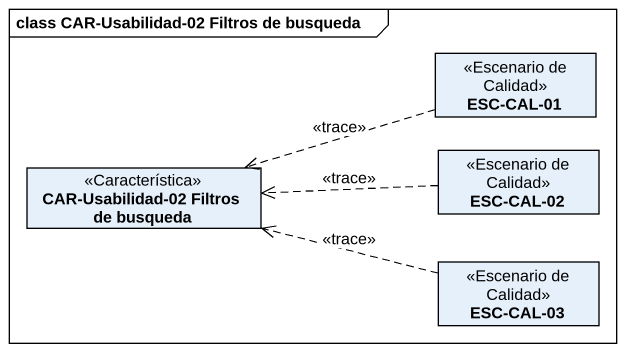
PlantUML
@startuml
mainframe class CAR-Usabilidad-02 Filtros de busqueda
hide circle
hide empty members
class "ESC-CAL-01" as ESC_CAL_01 <<Escenario de Calidad>>
class "CAR-Usabilidad-02 Filtros de busqueda" as CAR_Usabilidad_02_Filtros <<Característica>>
class "ESC-CAL-02" as ESC_CAL_02 <<Escenario de Calidad>>
class "ESC-CAL-03" as ESC_CAL_03 <<Escenario de Calidad>>
ESC_CAL_01 .left.> CAR_Usabilidad_02_Filtros : <<trace>>
ESC_CAL_02 .left.> CAR_Usabilidad_02_Filtros : <<trace>>
ESC_CAL_03 .left.> CAR_Usabilidad_02_Filtros : <<trace>>
@enduml
